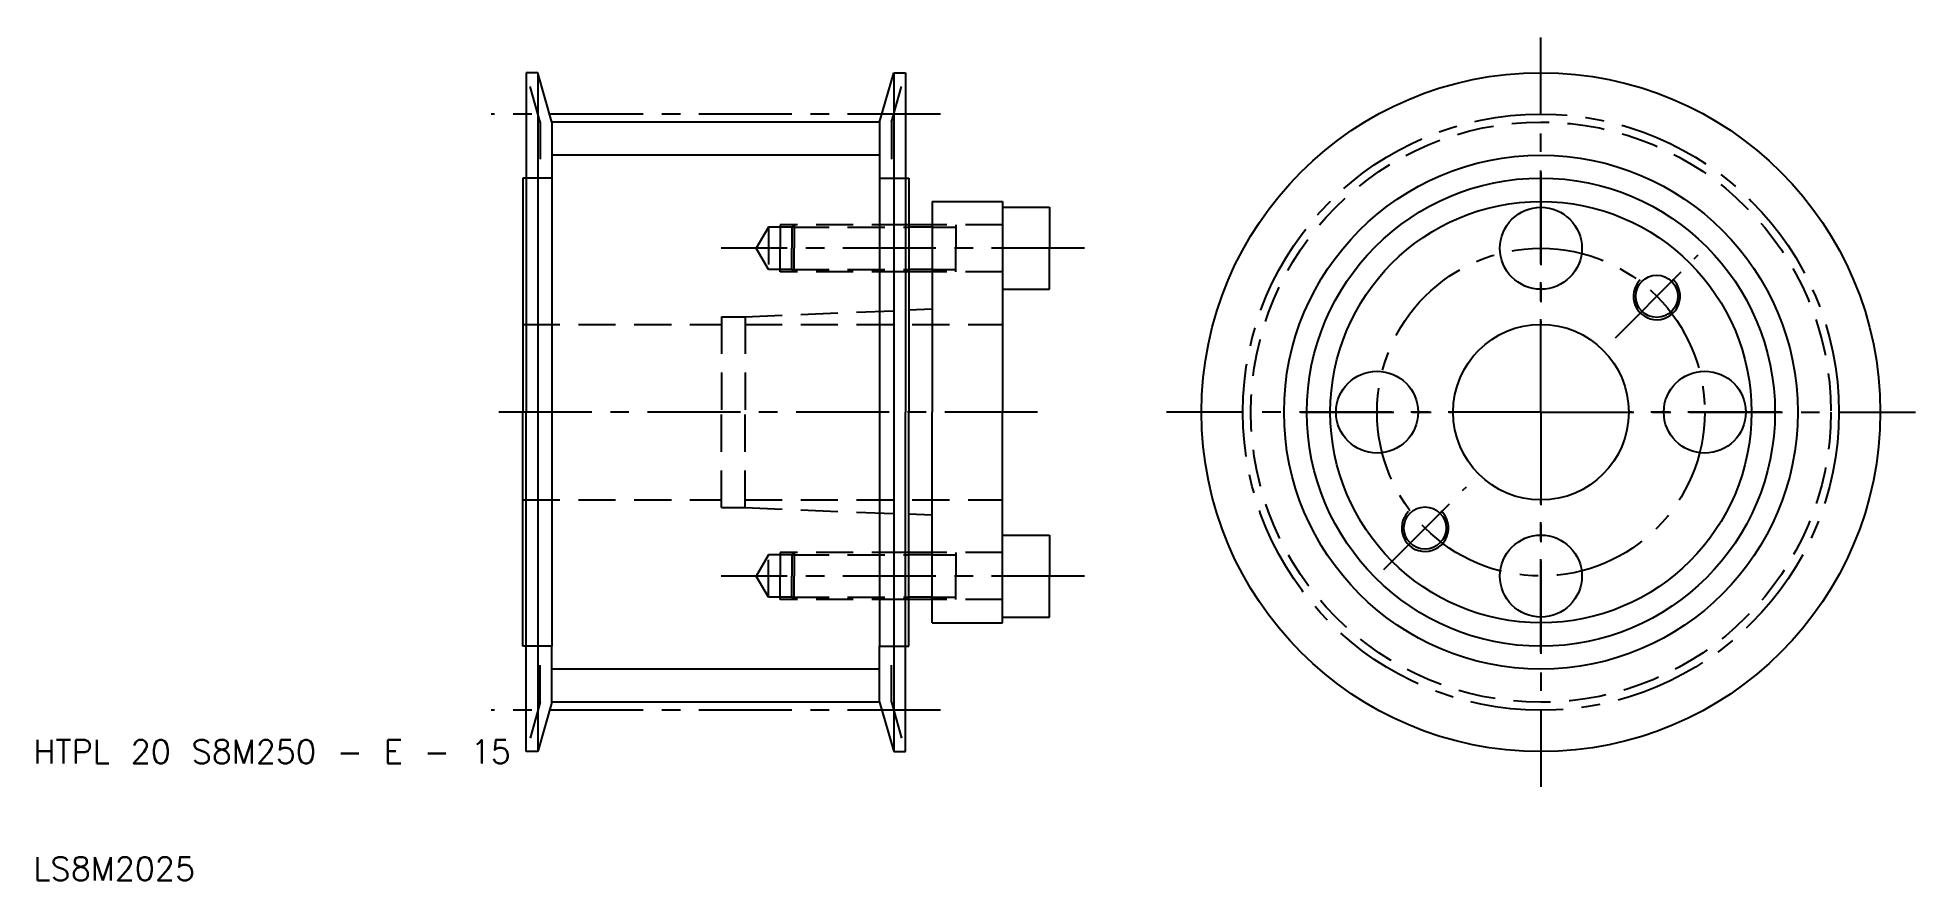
# Model space of a CAD drawing. Extents: x 7 to 167, y 10 to 82.
import ezdxf

# ---------------------------------------------------------------- set-up
doc = ezdxf.new("R2010")
doc.units = 0
doc.header["$LTSCALE"] = 0.25
doc.linetypes.add('CENTER', pattern=[50.8, 31.75, -6.35, 6.35, -6.35])
doc.linetypes.add('DASHED', pattern=[19.05, 12.7, -6.35])
doc.layers.get('0').update_dxf_attribs({"linetype": 'CONTINUOUS'})
doc.layers.add('CENTER', color=1, linetype='CENTER')
doc.styles.get("Standard").update_dxf_attribs({"font": 'txt.shx'})

msp = doc.modelspace()

# ---------------------------------------------------------------- linework, layer by layer
at = {"color": 3, "linetype": 'DASHED'}
for p, q in [((49.5, 74.78), (48.3, 79)), ((79.5, 74.78), (80.7, 79)), ((49.5, 74.78), (49.5, 70)), ((79.5, 74.78), (79.5, 70)), ((50.5, 70), (48.3, 70)), ((78.5, 70), (80.7, 70)), ((69, 65.8), (67.96077, 64)), ((71, 65.8), (69, 65.8)), ((69, 65.8), (69, 62.2)), ((71.2, 66), (70, 66)), ((70, 66), (70, 64)), ((71.2, 66), (71, 65.8)), ((71, 65.8), (81, 65.8)), ((71, 65.8), (71, 64)), ((81, 66), (71.2, 66)), ((71.2, 66), (71.2, 64)), ((89, 66), (83, 66)), ((83, 65.8), (85, 65.8)), ((85, 66), (85, 64)), ((69, 62.2), (67.96077, 64)), ((70, 62), (70, 64)), ((71, 62.2), (71, 64)), ((71.2, 62), (71.2, 64)), ((85, 62), (85, 64)), ((71, 62.2), (69, 62.2)), ((71.2, 62), (70, 62)), ((71, 62.2), (81, 62.2)), ((71.2, 62), (71, 62.2)), ((81, 62), (71.2, 62)), ((83, 62.2), (85, 62.2)), ((89, 62), (83, 62)), ((65, 58.15), (65, 50)), ((65, 58.15), (67, 58.15)), ((67, 58.15), (81, 58.71875)), ((67, 58.15), (67, 50)), ((48, 57.5), (65, 57.5)), ((67, 57.5), (89, 57.5)), ((65, 41.85), (65, 50)), ((67, 41.85), (67, 50)), ((48, 42.5), (65, 42.5)), ((65, 41.85), (67, 41.85)), ((67, 42.5), (89, 42.5)), ((67, 41.85), (81, 41.28125)), ((69, 37.8), (67.96077, 36)), ((71, 37.8), (69, 37.8)), ((69, 34.2), (69, 37.8)), ((71.2, 38), (70, 38)), ((70, 38), (70, 36)), ((71.2, 38), (71, 37.8)), ((71, 37.8), (81, 37.8)), ((71, 37.8), (71, 36)), ((81, 38), (71.2, 38)), ((71.2, 38), (71.2, 36)), ((89, 38), (83, 38)), ((83, 37.8), (85, 37.8)), ((85, 38), (85, 36)), ((69, 34.2), (67.96077, 36)), ((70, 34), (70, 36)), ((71, 34.2), (71, 36)), ((71.2, 34), (71.2, 36)), ((85, 34), (85, 36)), ((71, 34.2), (69, 34.2)), ((71.2, 34), (70, 34)), ((71, 34.2), (81, 34.2)), ((71.2, 34), (71, 34.2)), ((81, 34), (71.2, 34)), ((83, 34.2), (85, 34.2)), ((89, 34), (83, 34)), ((50.5, 30), (48.3, 30)), ((49.5, 25.22), (49.5, 30)), ((78.5, 30), (80.7, 30)), ((79.5, 25.22), (79.5, 30)), ((49.5, 25.22), (48.3, 21)), ((79.5, 25.22), (80.7, 21))]:
    msp.add_line(p, q, dxfattribs=at)
for p, q in [((48.3, 79), (48.3, 70)), ((49.3, 79), (48.3, 79)), ((49.3, 79), (49.3, 21)), ((50.5, 74.78), (49.3, 79)), ((78.5, 74.78), (79.7, 79)), ((79.7, 79), (79.7, 21)), ((79.7, 79), (80.7, 79)), ((80.7, 79), (80.7, 70)), ((78.5, 74.78), (50.5, 74.78)), ((50.5, 74.78), (50.5, 70)), ((78.5, 74.78), (78.5, 70)), ((48, 70), (48, 50)), ((48.3, 70), (48, 70)), ((48.3, 70), (48.3, 50)), ((50.5, 70), (50.5, 30)), ((78.5, 70), (78.5, 30)), ((80.7, 70), (80.7, 50)), ((80.7, 70), (81, 70)), ((81, 70), (81, 66)), ((83, 68), (83, 66)), ((83, 68), (89, 68)), ((89, 68), (89, 67.5)), ((89, 67.5), (89, 60.5)), ((89, 67.5), (93, 67.5)), ((93, 67.5), (93, 64)), ((83, 66), (81, 66)), ((81, 66), (81, 62)), ((83, 66), (83, 62)), ((93, 60.5), (93, 64)), ((81, 62), (81, 58.71875)), ((83, 62), (81, 62)), ((83, 62), (83, 58.8)), ((89, 60.5), (89, 50)), ((89, 60.5), (93, 60.5)), ((83, 58.8), (81, 58.71875)), ((81, 58.71875), (81, 50)), ((83, 58.8), (83, 50)), ((48, 30), (48, 50)), ((48.3, 30), (48.3, 50)), ((80.7, 30), (80.7, 50)), ((81, 41.28125), (81, 50)), ((83, 41.2), (83, 50)), ((89, 39.5), (89, 50)), ((81, 38), (81, 41.28125)), ((83, 41.2), (81, 41.28125)), ((83, 38), (83, 41.2)), ((89, 32.5), (89, 39.5)), ((89, 39.5), (93, 39.5)), ((93, 39.5), (93, 36)), ((83, 38), (81, 38)), ((81, 34), (81, 38)), ((83, 34), (83, 38)), ((93, 32.5), (93, 36)), ((81, 30), (81, 34)), ((83, 34), (81, 34)), ((83, 32), (83, 34)), ((89, 32), (89, 32.5)), ((89, 32.5), (93, 32.5)), ((83, 32), (89, 32)), ((48.3, 30), (48, 30)), ((48.3, 21), (48.3, 30)), ((50.5, 25.22), (50.5, 30)), ((78.5, 25.22), (78.5, 30)), ((80.7, 21), (80.7, 30)), ((80.7, 30), (81, 30)), ((50.5, 25.22), (49.3, 21)), ((78.5, 25.22), (50.5, 25.22)), ((78.5, 25.22), (79.7, 21)), ((49.3, 21), (48.3, 21)), ((79.7, 21), (80.7, 21))]:
    msp.add_line(p, q)
at = {"color": 3}
for p, q in [((78.5, 71.95), (50.5, 71.95)), ((83, 65.8), (81, 65.8)), ((83, 62.2), (81, 62.2)), ((83, 37.8), (81, 37.8)), ((83, 34.2), (81, 34.2)), ((78.5, 28.05), (50.5, 28.05))]:
    msp.add_line(p, q, dxfattribs=at)
for centre, radius in [((135, 50), 29), ((135, 50), 20), ((135, 50), 18), ((135, 50), 18), ((135, 64), 3.5), ((144.899495, 59.899495), 1.8), ((135, 50), 7.5), ((121, 50), 3.5), ((149, 50), 3.5), ((125.100505, 40.100505), 1.8), ((135, 36), 3.5)]:
    msp.add_circle(centre, radius)
at = {"color": 3, "linetype": 'DASHED'}
msp.add_circle((135, 50), 24.78, dxfattribs=at)
at = {"color": 3}
msp.add_circle((135, 50), 21.95, dxfattribs=at)
for centre in [(144.899495, 59.899495), (125.100505, 40.100505)]:
    msp.add_arc(centre, 2, 135, 47, dxfattribs=at)
at = {"layer": 'CENTER', "color": 1, "linetype": 'CENTER'}
for p, q in [((135, 50), (135, 82)), ((83.7, 75.465), (45.3, 75.465)), ((135, 70.5), (135, 57.5)), ((96, 64), (64.96077, 64)), ((141.363961, 56.363961), (148.435029, 63.435029)), ((92, 50), (45, 50)), ((135, 50), (103, 50)), ((114.5, 50), (127.5, 50)), ((135, 50), (167, 50)), ((135, 50), (135, 18)), ((155.5, 50), (142.5, 50)), ((121.564971, 36.564971), (128.636039, 43.636039)), ((135, 29.5), (135, 42.5)), ((96, 36), (64.96077, 36)), ((83.7, 24.535), (45.3, 24.535))]:
    msp.add_line(p, q, dxfattribs=at)
for radius in [25.465, 14]:
    msp.add_circle((135, 50), radius, dxfattribs=at)

# ---------------------------------------------------------------- texts
for s, p in [('HTPL 20 S8M250 - E - 15', (6.20477, 20)), ('LS8M2025', (6.20477, 10))]:
    msp.add_text(s, height=2).set_placement(p)

doc.saveas('drawing.dxf')
